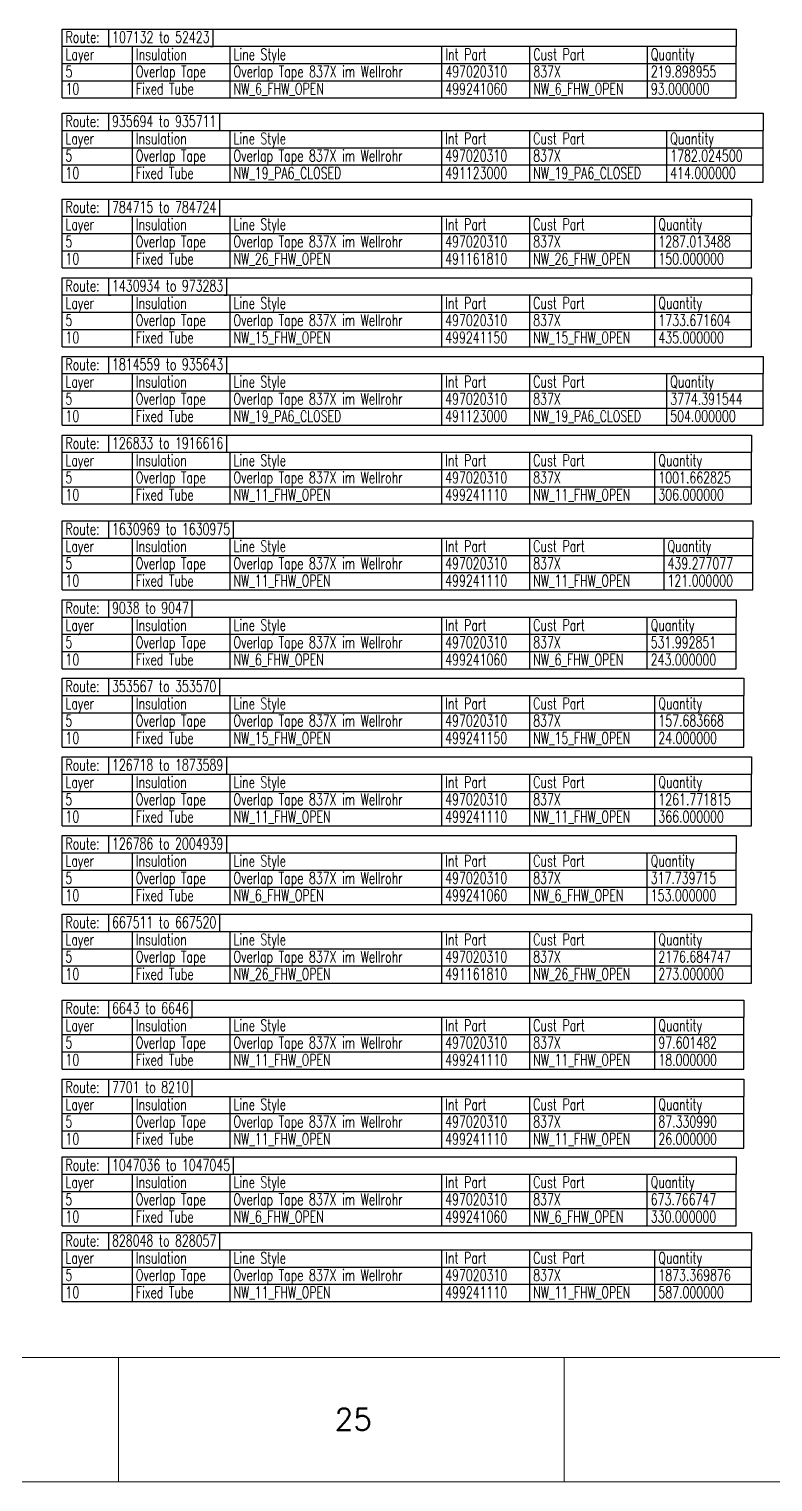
# Model space of a CAD drawing. Header units: millimetres. Extents: x -1 to 4489, y 0 to 1364.
# Drawn here: x 2803 to 2997.3, y -0.1 to 379.2 of the extents above; entities that cross this region are included whole.
import ezdxf

# ---------------------------------------------------------------- set-up
doc = ezdxf.new("R2010")
doc.units = ezdxf.units.MM
doc.layers.add('Drawingheader + Standards', color=7, linetype='Continuous')
doc.styles.add('DEFAULT', font='simplex.shx', dxfattribs={"bigfont": 'bigfont'})
doc.styles.add('HS-TABLE-INSULATION', font='ROMANS.SHX', dxfattribs={"width": 0.7, "height": 3})

# ---------------------------------------------------------------- blocks, each defined once
blk = doc.blocks.new('Rahmen')
at = {"layer": 'Drawingheader + Standards', "color": 0, "linetype": 'Continuous', "lineweight": 0}
for p, q in [((-7353.97, -586.95), (-2930.18, -586.95)), ((-4560, -586.95), (-4560, -619.37)), ((-4443.58, -586.95), (-4443.58, -619.37)), ((-7386.39, -619.37), (-2897.74, -619.43))]:
    blk.add_line(p, q, dxfattribs=at)
at = {"layer": 'Drawingheader + Standards', "color": 0, "linetype": 'Continuous', "lineweight": 0, "style": 'DEFAULT'}
blk.add_text('25', height=5.674, dxfattribs=at).set_placement((-4503.55, -605.93))

msp = doc.modelspace()

# ---------------------------------------------------------------- linework, layer by layer
at = {"color": 7, "linetype": 'Continuous'}
for points in [[(2811.65, 374.74), (2811.65, 379.24)], [(2811.65, 379.24), (2987.74, 379.24)], [(2987.74, 379.24), (2987.74, 374.74)], [(2811.65, 374.74), (2987.74, 374.74)], [(2811.65, 361.24), (2811.65, 374.74)], [(2811.65, 361.24), (2811.65, 374.74)], [(2811.65, 374.74), (2987.74, 374.74)], [(2830.02, 361.24), (2830.02, 374.74)], [(2855.54, 361.24), (2855.54, 374.74)], [(2910.84, 361.24), (2910.84, 374.74)], [(2933.83, 361.24), (2933.83, 374.74)], [(2964.53, 361.24), (2964.53, 374.74)], [(2987.74, 361.24), (2987.74, 374.74)], [(2987.74, 361.24), (2987.74, 374.74)], [(2811.65, 370.24), (2987.74, 370.24)], [(2811.65, 365.74), (2987.74, 365.74)], [(2811.65, 361.24), (2987.74, 361.24)], [(2811.65, 361.24), (2987.74, 361.24)], [(2811.62, 352.77), (2811.62, 357.27)], [(2811.62, 357.27), (2994.8, 357.27)], [(2994.8, 357.27), (2994.8, 352.77)], [(2811.62, 352.77), (2994.8, 352.77)], [(2811.62, 339.27), (2811.62, 352.77)], [(2811.62, 339.27), (2811.62, 352.77)], [(2811.62, 352.77), (2994.8, 352.77)], [(2829.99, 339.27), (2829.99, 352.77)], [(2855.51, 339.27), (2855.51, 352.77)], [(2910.81, 339.27), (2910.81, 352.77)], [(2933.8, 339.27), (2933.8, 352.77)], [(2969.6, 339.27), (2969.6, 352.77)], [(2994.8, 339.27), (2994.8, 352.77)], [(2994.8, 339.27), (2994.8, 352.77)], [(2811.62, 348.27), (2994.8, 348.27)], [(2811.62, 343.77), (2994.8, 343.77)], [(2811.62, 339.27), (2994.8, 339.27)], [(2811.62, 339.27), (2994.8, 339.27)], [(2811.62, 330.36), (2811.62, 334.86)], [(2811.62, 334.86), (2991.7, 334.86)], [(2991.7, 334.86), (2991.7, 330.36)], [(2811.62, 330.36), (2991.7, 330.36)], [(2811.62, 316.86), (2811.62, 330.36)], [(2811.62, 316.86), (2811.62, 330.36)], [(2811.62, 330.36), (2991.7, 330.36)], [(2829.99, 316.86), (2829.99, 330.36)], [(2855.51, 316.86), (2855.51, 330.36)], [(2910.81, 316.86), (2910.81, 330.36)], [(2933.8, 316.86), (2933.8, 330.36)], [(2966.5, 316.86), (2966.5, 330.36)], [(2991.7, 316.86), (2991.7, 330.36)], [(2991.7, 316.86), (2991.7, 330.36)], [(2811.62, 325.86), (2991.7, 325.86)], [(2811.62, 321.36), (2991.7, 321.36)], [(2811.62, 316.86), (2991.7, 316.86)], [(2811.62, 316.86), (2991.7, 316.86)], [(2811.62, 309.82), (2811.62, 314.32)], [(2811.62, 314.32), (2991.7, 314.32)], [(2991.7, 314.32), (2991.7, 309.82)], [(2811.62, 309.82), (2991.7, 309.82)], [(2811.62, 296.32), (2811.62, 309.82)], [(2811.62, 296.32), (2811.62, 309.82)], [(2811.62, 309.82), (2991.7, 309.82)], [(2829.99, 296.32), (2829.99, 309.82)], [(2855.51, 296.32), (2855.51, 309.82)], [(2910.81, 296.32), (2910.81, 309.82)], [(2933.8, 296.32), (2933.8, 309.82)], [(2966.5, 296.32), (2966.5, 309.82)], [(2991.7, 296.32), (2991.7, 309.82)], [(2991.7, 296.32), (2991.7, 309.82)], [(2811.62, 305.32), (2991.7, 305.32)], [(2811.62, 300.82), (2991.7, 300.82)], [(2811.62, 296.32), (2991.7, 296.32)], [(2811.62, 296.32), (2991.7, 296.32)], [(2811.62, 289.29), (2811.62, 293.79)], [(2811.62, 293.79), (2994.8, 293.79)], [(2994.8, 293.79), (2994.8, 289.29)], [(2811.62, 289.29), (2994.8, 289.29)], [(2811.62, 275.79), (2811.62, 289.29)], [(2811.62, 275.79), (2811.62, 289.29)], [(2811.62, 289.29), (2994.8, 289.29)], [(2829.99, 275.79), (2829.99, 289.29)], [(2855.51, 275.79), (2855.51, 289.29)], [(2910.81, 275.79), (2910.81, 289.29)], [(2933.8, 275.79), (2933.8, 289.29)], [(2969.6, 275.79), (2969.6, 289.29)], [(2994.8, 275.79), (2994.8, 289.29)], [(2994.8, 275.79), (2994.8, 289.29)], [(2811.62, 284.79), (2994.8, 284.79)], [(2811.62, 280.29), (2994.8, 280.29)], [(2811.62, 275.79), (2994.8, 275.79)], [(2811.62, 275.79), (2994.8, 275.79)], [(2811.62, 268.75), (2811.62, 273.25)], [(2811.62, 273.25), (2991.7, 273.25)], [(2991.7, 273.25), (2991.7, 268.75)], [(2811.62, 268.75), (2991.7, 268.75)], [(2811.62, 255.25), (2811.62, 268.75)], [(2811.62, 255.25), (2811.62, 268.75)], [(2811.62, 268.75), (2991.7, 268.75)], [(2829.99, 255.25), (2829.99, 268.75)], [(2855.51, 255.25), (2855.51, 268.75)], [(2910.81, 255.25), (2910.81, 268.75)], [(2933.8, 255.25), (2933.8, 268.75)], [(2966.5, 255.25), (2966.5, 268.75)], [(2991.7, 255.25), (2991.7, 268.75)], [(2991.7, 255.25), (2991.7, 268.75)], [(2811.62, 264.25), (2991.7, 264.25)], [(2811.62, 259.75), (2991.7, 259.75)], [(2811.62, 255.25), (2991.7, 255.25)], [(2811.62, 255.25), (2991.7, 255.25)], [(2811.62, 246.34), (2811.62, 250.84)], [(2811.62, 250.84), (2992.11, 250.84)], [(2992.11, 250.84), (2992.11, 246.34)], [(2811.62, 246.34), (2992.11, 246.34)], [(2811.62, 232.84), (2811.62, 246.34)], [(2811.62, 232.84), (2811.62, 246.34)], [(2811.62, 246.34), (2992.11, 246.34)], [(2829.99, 232.84), (2829.99, 246.34)], [(2855.51, 232.84), (2855.51, 246.34)], [(2910.81, 232.84), (2910.81, 246.34)], [(2933.8, 232.84), (2933.8, 246.34)], [(2968.9, 232.84), (2968.9, 246.34)], [(2992.11, 232.84), (2992.11, 246.34)], [(2992.11, 232.84), (2992.11, 246.34)], [(2811.62, 241.84), (2992.11, 241.84)], [(2811.62, 237.34), (2992.11, 237.34)], [(2811.62, 232.84), (2992.11, 232.84)], [(2811.62, 232.84), (2992.11, 232.84)], [(2811.62, 225.73), (2811.62, 230.23)], [(2811.62, 230.23), (2987.71, 230.23)], [(2987.71, 230.23), (2987.71, 225.73)], [(2811.62, 225.73), (2987.71, 225.73)], [(2811.62, 212.23), (2811.62, 225.73)], [(2811.62, 212.23), (2811.62, 225.73)], [(2811.62, 225.73), (2987.71, 225.73)], [(2829.99, 212.23), (2829.99, 225.73)], [(2855.51, 212.23), (2855.51, 225.73)], [(2910.81, 212.23), (2910.81, 225.73)], [(2933.8, 212.23), (2933.8, 225.73)], [(2964.5, 212.23), (2964.5, 225.73)], [(2987.71, 212.23), (2987.71, 225.73)], [(2987.71, 212.23), (2987.71, 225.73)], [(2811.62, 221.23), (2987.71, 221.23)], [(2811.62, 216.73), (2987.71, 216.73)], [(2811.62, 212.23), (2987.71, 212.23)], [(2811.62, 212.23), (2987.71, 212.23)], [(2811.62, 205.27), (2811.62, 209.77)], [(2811.62, 209.77), (2989.71, 209.77)], [(2989.71, 209.77), (2989.71, 205.27)], [(2811.62, 205.27), (2989.71, 205.27)], [(2811.62, 191.77), (2811.62, 205.27)], [(2811.62, 191.77), (2811.62, 205.27)], [(2811.62, 205.27), (2989.71, 205.27)], [(2829.99, 191.77), (2829.99, 205.27)], [(2855.51, 191.77), (2855.51, 205.27)], [(2910.81, 191.77), (2910.81, 205.27)], [(2933.8, 191.77), (2933.8, 205.27)], [(2966.5, 191.77), (2966.5, 205.27)], [(2989.71, 191.77), (2989.71, 205.27)], [(2989.71, 191.77), (2989.71, 205.27)], [(2811.62, 200.77), (2989.71, 200.77)], [(2811.62, 196.27), (2989.71, 196.27)], [(2811.62, 191.77), (2989.71, 191.77)], [(2811.62, 191.77), (2989.71, 191.77)], [(2811.62, 184.73), (2811.62, 189.23)], [(2811.62, 189.23), (2991.7, 189.23)], [(2991.7, 189.23), (2991.7, 184.73)], [(2811.62, 184.73), (2991.7, 184.73)], [(2811.62, 171.23), (2811.62, 184.73)], [(2811.62, 171.23), (2811.62, 184.73)], [(2811.62, 184.73), (2991.7, 184.73)], [(2829.99, 171.23), (2829.99, 184.73)], [(2855.51, 171.23), (2855.51, 184.73)], [(2910.81, 171.23), (2910.81, 184.73)], [(2933.8, 171.23), (2933.8, 184.73)], [(2966.5, 171.23), (2966.5, 184.73)], [(2991.7, 171.23), (2991.7, 184.73)], [(2991.7, 171.23), (2991.7, 184.73)], [(2811.62, 180.23), (2991.7, 180.23)], [(2811.62, 175.73), (2991.7, 175.73)], [(2811.62, 171.23), (2991.7, 171.23)], [(2811.62, 171.23), (2991.7, 171.23)], [(2811.62, 164.19), (2811.62, 168.69)], [(2811.62, 168.69), (2987.71, 168.69)], [(2987.71, 168.69), (2987.71, 164.19)], [(2811.62, 164.19), (2987.71, 164.19)], [(2811.62, 150.69), (2811.62, 164.19)], [(2811.62, 150.69), (2811.62, 164.19)], [(2811.62, 164.19), (2987.71, 164.19)], [(2829.99, 150.69), (2829.99, 164.19)], [(2855.51, 150.69), (2855.51, 164.19)], [(2910.81, 150.69), (2910.81, 164.19)], [(2933.8, 150.69), (2933.8, 164.19)], [(2964.5, 150.69), (2964.5, 164.19)], [(2987.71, 150.69), (2987.71, 164.19)], [(2987.71, 150.69), (2987.71, 164.19)], [(2811.62, 159.69), (2987.71, 159.69)], [(2811.62, 155.19), (2987.71, 155.19)], [(2811.62, 150.69), (2987.71, 150.69)], [(2811.62, 150.69), (2987.71, 150.69)], [(2811.62, 143.65), (2811.62, 148.15)], [(2811.62, 148.15), (2991.7, 148.15)], [(2991.7, 148.15), (2991.7, 143.65)], [(2811.62, 143.65), (2991.7, 143.65)], [(2811.62, 130.15), (2811.62, 143.65)], [(2811.62, 130.15), (2811.62, 143.65)], [(2811.62, 143.65), (2991.7, 143.65)], [(2829.99, 130.15), (2829.99, 143.65)], [(2855.51, 130.15), (2855.51, 143.65)], [(2910.81, 130.15), (2910.81, 143.65)], [(2933.8, 130.15), (2933.8, 143.65)], [(2966.5, 130.15), (2966.5, 143.65)], [(2991.7, 130.15), (2991.7, 143.65)], [(2991.7, 130.15), (2991.7, 143.65)], [(2811.62, 139.15), (2991.7, 139.15)], [(2811.62, 134.65), (2991.7, 134.65)], [(2811.62, 130.15), (2991.7, 130.15)], [(2811.62, 130.15), (2991.7, 130.15)], [(2811.62, 121.24), (2811.62, 125.74)], [(2811.62, 125.74), (2989.71, 125.74)], [(2989.71, 125.74), (2989.71, 121.24)], [(2811.62, 121.24), (2989.71, 121.24)], [(2811.62, 107.74), (2811.62, 121.24)], [(2811.62, 107.74), (2811.62, 121.24)], [(2811.62, 121.24), (2989.71, 121.24)], [(2829.99, 107.74), (2829.99, 121.24)], [(2855.51, 107.74), (2855.51, 121.24)], [(2910.81, 107.74), (2910.81, 121.24)], [(2933.8, 107.74), (2933.8, 121.24)], [(2966.5, 107.74), (2966.5, 121.24)], [(2989.71, 107.74), (2989.71, 121.24)], [(2989.71, 107.74), (2989.71, 121.24)], [(2811.62, 116.74), (2989.71, 116.74)], [(2811.62, 112.24), (2989.71, 112.24)], [(2811.62, 107.74), (2989.71, 107.74)], [(2811.62, 107.74), (2989.71, 107.74)], [(2811.62, 100.6), (2811.62, 105.1)], [(2811.62, 105.1), (2989.71, 105.1)], [(2989.71, 105.1), (2989.71, 100.6)], [(2811.62, 100.6), (2989.71, 100.6)], [(2811.62, 87.1), (2811.62, 100.6)], [(2811.62, 87.1), (2811.62, 100.6)], [(2811.62, 100.6), (2989.71, 100.6)], [(2829.99, 87.1), (2829.99, 100.6)], [(2855.51, 87.1), (2855.51, 100.6)], [(2910.81, 87.1), (2910.81, 100.6)], [(2933.8, 87.1), (2933.8, 100.6)], [(2966.5, 87.1), (2966.5, 100.6)], [(2989.71, 87.1), (2989.71, 100.6)], [(2989.71, 87.1), (2989.71, 100.6)], [(2811.62, 96.1), (2989.71, 96.1)], [(2811.62, 91.6), (2989.71, 91.6)], [(2811.62, 87.1), (2989.71, 87.1)], [(2811.62, 87.1), (2989.71, 87.1)], [(2811.62, 80.3), (2811.62, 84.8)], [(2811.62, 84.8), (2987.71, 84.8)], [(2987.71, 84.8), (2987.71, 80.3)], [(2811.62, 80.3), (2987.71, 80.3)], [(2811.62, 66.8), (2811.62, 80.3)], [(2811.62, 66.8), (2811.62, 80.3)], [(2811.62, 80.3), (2987.71, 80.3)], [(2829.99, 66.8), (2829.99, 80.3)], [(2855.51, 66.8), (2855.51, 80.3)], [(2910.81, 66.8), (2910.81, 80.3)], [(2933.8, 66.8), (2933.8, 80.3)], [(2964.5, 66.8), (2964.5, 80.3)], [(2987.71, 66.8), (2987.71, 80.3)], [(2987.71, 66.8), (2987.71, 80.3)], [(2811.62, 75.8), (2987.71, 75.8)], [(2811.62, 71.3), (2987.71, 71.3)], [(2811.62, 66.8), (2987.71, 66.8)], [(2811.62, 66.8), (2987.71, 66.8)], [(2811.62, 60.53), (2811.62, 65.03)], [(2811.62, 65.03), (2991.7, 65.03)], [(2991.7, 65.03), (2991.7, 60.53)], [(2811.62, 60.53), (2991.7, 60.53)], [(2811.62, 47.03), (2811.62, 60.53)], [(2811.62, 47.03), (2811.62, 60.53)], [(2811.62, 60.53), (2991.7, 60.53)], [(2829.99, 47.03), (2829.99, 60.53)], [(2855.51, 47.03), (2855.51, 60.53)], [(2910.81, 47.03), (2910.81, 60.53)], [(2933.8, 47.03), (2933.8, 60.53)], [(2966.5, 47.03), (2966.5, 60.53)], [(2991.7, 47.03), (2991.7, 60.53)], [(2991.7, 47.03), (2991.7, 60.53)], [(2811.62, 56.03), (2991.7, 56.03)], [(2811.62, 51.53), (2991.7, 51.53)], [(2811.62, 47.03), (2991.7, 47.03)], [(2811.62, 47.03), (2991.7, 47.03)]]:
    msp.add_lwpolyline(points, dxfattribs=at)

# ---------------------------------------------------------------- block references
msp.add_blockref('Rahmen', (7386.39, 619.37))

# ---------------------------------------------------------------- texts
at = {"color": 7, "linetype": 'Continuous', "style": 'HS-TABLE-INSULATION', "width": 0.7}
for p in [(2812.55, 375.64), (2812.52, 353.67), (2812.52, 331.26), (2812.52, 310.72), (2812.52, 290.19), (2812.52, 269.65), (2812.52, 247.24), (2812.52, 226.63), (2812.52, 206.17), (2812.52, 185.63), (2812.52, 165.09), (2812.52, 144.55), (2812.52, 122.14), (2812.52, 101.5), (2812.52, 81.2), (2812.52, 61.43)]:
    msp.add_text('Route:', height=3, dxfattribs=at).set_placement(p)
at = {"color": 92, "linetype": 'Continuous', "style": 'HS-TABLE-INSULATION', "width": 0.7}
for s, p in [('[107132 to 52423]', (2823.44, 375.64)), ('5 ', (2812.55, 366.64)), ('Overlap Tape ', (2830.92, 366.64)), ('Overlap Tape 837X im Wellrohr ', (2856.44, 366.64)), ('497020310 ', (2911.74, 366.64)), ('837X ', (2934.73, 366.64)), ('219.898955 ', (2965.43, 366.64)), ('10 ', (2812.55, 362.14)), ('Fixed Tube ', (2830.92, 362.14)), ('NW_6_FHW_OPEN ', (2856.44, 362.14)), ('499241060 ', (2911.74, 362.14)), ('NW_6_FHW_OPEN ', (2934.73, 362.14)), ('93.000000 ', (2965.43, 362.14)), ('[935694 to 935711]', (2823.41, 353.67)), ('5 ', (2812.52, 344.67)), ('Overlap Tape ', (2830.89, 344.67)), ('Overlap Tape 837X im Wellrohr ', (2856.41, 344.67)), ('497020310 ', (2911.71, 344.67)), ('837X ', (2934.7, 344.67)), ('1782.024500 ', (2970.5, 344.67)), ('10 ', (2812.52, 340.17)), ('Fixed Tube ', (2830.89, 340.17)), ('NW_19_PA6_CLOSED ', (2856.41, 340.17)), ('491123000 ', (2911.71, 340.17)), ('NW_19_PA6_CLOSED ', (2934.7, 340.17)), ('414.000000 ', (2970.5, 340.17)), ('[784715 to 784724]', (2823.41, 331.26)), ('5 ', (2812.52, 322.26)), ('Overlap Tape ', (2830.89, 322.26)), ('Overlap Tape 837X im Wellrohr ', (2856.41, 322.26)), ('497020310 ', (2911.71, 322.26)), ('837X ', (2934.7, 322.26)), ('1287.013488 ', (2967.4, 322.26)), ('10 ', (2812.52, 317.76)), ('Fixed Tube ', (2830.89, 317.76)), ('NW_26_FHW_OPEN ', (2856.41, 317.76)), ('491161810 ', (2911.71, 317.76)), ('NW_26_FHW_OPEN ', (2934.7, 317.76)), ('150.000000 ', (2967.4, 317.76)), ('[1430934 to 973283]', (2823.41, 310.72)), ('5 ', (2812.52, 301.72)), ('Overlap Tape ', (2830.89, 301.72)), ('Overlap Tape 837X im Wellrohr ', (2856.41, 301.72)), ('497020310 ', (2911.71, 301.72)), ('837X ', (2934.7, 301.72)), ('1733.671604 ', (2967.4, 301.72)), ('10 ', (2812.52, 297.22)), ('Fixed Tube ', (2830.89, 297.22)), ('NW_15_FHW_OPEN ', (2856.41, 297.22)), ('499241150 ', (2911.71, 297.22)), ('NW_15_FHW_OPEN ', (2934.7, 297.22)), ('435.000000 ', (2967.4, 297.22)), ('[1814559 to 935643]', (2823.41, 290.19)), ('5 ', (2812.52, 281.19)), ('Overlap Tape ', (2830.89, 281.19)), ('Overlap Tape 837X im Wellrohr ', (2856.41, 281.19)), ('497020310 ', (2911.71, 281.19)), ('837X ', (2934.7, 281.19)), ('3774.391544 ', (2970.5, 281.19)), ('10 ', (2812.52, 276.69)), ('Fixed Tube ', (2830.89, 276.69)), ('NW_19_PA6_CLOSED ', (2856.41, 276.69)), ('491123000 ', (2911.71, 276.69)), ('NW_19_PA6_CLOSED ', (2934.7, 276.69)), ('504.000000 ', (2970.5, 276.69)), ('[126833 to 1916616]', (2823.41, 269.65)), ('5 ', (2812.52, 260.65)), ('Overlap Tape ', (2830.89, 260.65)), ('Overlap Tape 837X im Wellrohr ', (2856.41, 260.65)), ('497020310 ', (2911.71, 260.65)), ('837X ', (2934.7, 260.65)), ('1001.662825 ', (2967.4, 260.65)), ('10 ', (2812.52, 256.15)), ('Fixed Tube ', (2830.89, 256.15)), ('NW_11_FHW_OPEN ', (2856.41, 256.15)), ('499241110 ', (2911.71, 256.15)), ('NW_11_FHW_OPEN ', (2934.7, 256.15)), ('306.000000 ', (2967.4, 256.15)), ('[1630969 to 1630975]', (2823.41, 247.24)), ('5 ', (2812.52, 238.24)), ('Overlap Tape ', (2830.89, 238.24)), ('Overlap Tape 837X im Wellrohr ', (2856.41, 238.24)), ('497020310 ', (2911.71, 238.24)), ('837X ', (2934.7, 238.24)), ('439.277077 ', (2969.8, 238.24)), ('10 ', (2812.52, 233.74)), ('Fixed Tube ', (2830.89, 233.74)), ('NW_11_FHW_OPEN ', (2856.41, 233.74)), ('499241110 ', (2911.71, 233.74)), ('NW_11_FHW_OPEN ', (2934.7, 233.74)), ('121.000000 ', (2969.8, 233.74)), ('[9038 to 9047]', (2823.41, 226.63)), ('5 ', (2812.52, 217.63)), ('Overlap Tape ', (2830.89, 217.63)), ('Overlap Tape 837X im Wellrohr ', (2856.41, 217.63)), ('497020310 ', (2911.71, 217.63)), ('837X ', (2934.7, 217.63)), ('531.992851 ', (2965.4, 217.63)), ('Fixed Tube ', (2830.89, 213.13)), ('10 ', (2812.52, 213.13)), ('NW_6_FHW_OPEN ', (2856.41, 213.13)), ('499241060 ', (2911.71, 213.13)), ('NW_6_FHW_OPEN ', (2934.7, 213.13)), ('243.000000 ', (2965.4, 213.13)), ('[353567 to 353570]', (2823.41, 206.17)), ('5 ', (2812.52, 197.17)), ('Overlap Tape ', (2830.89, 197.17)), ('Overlap Tape 837X im Wellrohr ', (2856.41, 197.17)), ('497020310 ', (2911.71, 197.17)), ('837X ', (2934.7, 197.17)), ('157.683668 ', (2967.4, 197.17)), ('10 ', (2812.52, 192.67)), ('Fixed Tube ', (2830.89, 192.67)), ('NW_15_FHW_OPEN ', (2856.41, 192.67)), ('499241150 ', (2911.71, 192.67)), ('NW_15_FHW_OPEN ', (2934.7, 192.67)), ('24.000000 ', (2967.4, 192.67)), ('[126718 to 1873589]', (2823.41, 185.63)), ('5 ', (2812.52, 176.63)), ('Overlap Tape ', (2830.89, 176.63)), ('Overlap Tape 837X im Wellrohr ', (2856.41, 176.63)), ('497020310 ', (2911.71, 176.63)), ('837X ', (2934.7, 176.63)), ('1261.771815 ', (2967.4, 176.63)), ('10 ', (2812.52, 172.13)), ('Fixed Tube ', (2830.89, 172.13)), ('NW_11_FHW_OPEN ', (2856.41, 172.13)), ('499241110 ', (2911.71, 172.13)), ('NW_11_FHW_OPEN ', (2934.7, 172.13)), ('366.000000 ', (2967.4, 172.13)), ('[126786 to 2004939]', (2823.41, 165.09)), ('5 ', (2812.52, 156.09)), ('Overlap Tape ', (2830.89, 156.09)), ('Overlap Tape 837X im Wellrohr ', (2856.41, 156.09)), ('497020310 ', (2911.71, 156.09)), ('837X ', (2934.7, 156.09)), ('317.739715 ', (2965.4, 156.09)), ('10 ', (2812.52, 151.59)), ('Fixed Tube ', (2830.89, 151.59)), ('NW_6_FHW_OPEN ', (2856.41, 151.59)), ('499241060 ', (2911.71, 151.59)), ('NW_6_FHW_OPEN ', (2934.7, 151.59)), ('153.000000 ', (2965.4, 151.59)), ('[667511 to 667520]', (2823.41, 144.55)), ('5 ', (2812.52, 135.55)), ('Overlap Tape ', (2830.89, 135.55)), ('Overlap Tape 837X im Wellrohr ', (2856.41, 135.55)), ('497020310 ', (2911.71, 135.55)), ('837X ', (2934.7, 135.55)), ('2176.684747 ', (2967.4, 135.55)), ('10 ', (2812.52, 131.05)), ('Fixed Tube ', (2830.89, 131.05)), ('NW_26_FHW_OPEN ', (2856.41, 131.05)), ('491161810 ', (2911.71, 131.05)), ('NW_26_FHW_OPEN ', (2934.7, 131.05)), ('273.000000 ', (2967.4, 131.05)), ('[6643 to 6646]', (2823.41, 122.14)), ('5 ', (2812.52, 113.14)), ('Overlap Tape ', (2830.89, 113.14)), ('Overlap Tape 837X im Wellrohr ', (2856.41, 113.14)), ('497020310 ', (2911.71, 113.14)), ('837X ', (2934.7, 113.14)), ('97.601482 ', (2967.4, 113.14)), ('10 ', (2812.52, 108.64)), ('Fixed Tube ', (2830.89, 108.64)), ('NW_11_FHW_OPEN ', (2856.41, 108.64)), ('499241110 ', (2911.71, 108.64)), ('NW_11_FHW_OPEN ', (2934.7, 108.64)), ('18.000000 ', (2967.4, 108.64)), ('[7701 to 8210]', (2823.41, 101.5)), ('5 ', (2812.52, 92.5)), ('Overlap Tape ', (2830.89, 92.5)), ('Overlap Tape 837X im Wellrohr ', (2856.41, 92.5)), ('497020310 ', (2911.71, 92.5)), ('837X ', (2934.7, 92.5)), ('87.330990 ', (2967.4, 92.5)), ('Fixed Tube ', (2830.89, 88)), ('10 ', (2812.52, 88)), ('NW_11_FHW_OPEN ', (2856.41, 88)), ('499241110 ', (2911.71, 88)), ('NW_11_FHW_OPEN ', (2934.7, 88)), ('26.000000 ', (2967.4, 88)), ('[1047036 to 1047045]', (2823.41, 81.2)), ('5 ', (2812.52, 72.2)), ('Overlap Tape ', (2830.89, 72.2)), ('Overlap Tape 837X im Wellrohr ', (2856.41, 72.2)), ('497020310 ', (2911.71, 72.2)), ('837X ', (2934.7, 72.2)), ('673.766747 ', (2965.4, 72.2)), ('10 ', (2812.52, 67.7)), ('Fixed Tube ', (2830.89, 67.7)), ('NW_6_FHW_OPEN ', (2856.41, 67.7)), ('499241060 ', (2911.71, 67.7)), ('NW_6_FHW_OPEN ', (2934.7, 67.7)), ('330.000000 ', (2965.4, 67.7)), ('[828048 to 828057]', (2823.41, 61.43)), ('5 ', (2812.52, 52.43)), ('Overlap Tape ', (2830.89, 52.43)), ('Overlap Tape 837X im Wellrohr ', (2856.41, 52.43)), ('497020310 ', (2911.71, 52.43)), ('837X ', (2934.7, 52.43)), ('1873.369876 ', (2967.4, 52.43)), ('10 ', (2812.52, 47.93)), ('Fixed Tube ', (2830.89, 47.93)), ('NW_11_FHW_OPEN ', (2856.41, 47.93)), ('499241110 ', (2911.71, 47.93)), ('NW_11_FHW_OPEN ', (2934.7, 47.93)), ('587.000000 ', (2967.4, 47.93))]:
    msp.add_text(s, height=3, dxfattribs=at).set_placement(p)
at = {"color": 1, "linetype": 'Continuous', "style": 'HS-TABLE-INSULATION', "width": 0.7}
for s, p in [('Layer', (2812.55, 371.14)), ('Insulation', (2830.92, 371.14)), ('Line Style', (2856.44, 371.14)), ('Int Part', (2911.74, 371.14)), ('Cust Part', (2934.73, 371.14)), ('Quantity', (2965.43, 371.14)), ('Layer', (2812.52, 349.17)), ('Insulation', (2830.89, 349.17)), ('Line Style', (2856.41, 349.17)), ('Int Part', (2911.71, 349.17)), ('Cust Part', (2934.7, 349.17)), ('Quantity', (2970.5, 349.17)), ('Layer', (2812.52, 326.76)), ('Insulation', (2830.89, 326.76)), ('Line Style', (2856.41, 326.76)), ('Int Part', (2911.71, 326.76)), ('Cust Part', (2934.7, 326.76)), ('Quantity', (2967.4, 326.76)), ('Layer', (2812.52, 306.22)), ('Insulation', (2830.89, 306.22)), ('Line Style', (2856.41, 306.22)), ('Int Part', (2911.71, 306.22)), ('Cust Part', (2934.7, 306.22)), ('Quantity', (2967.4, 306.22)), ('Layer', (2812.52, 285.69)), ('Insulation', (2830.89, 285.69)), ('Line Style', (2856.41, 285.69)), ('Int Part', (2911.71, 285.69)), ('Cust Part', (2934.7, 285.69)), ('Quantity', (2970.5, 285.69)), ('Layer', (2812.52, 265.15)), ('Insulation', (2830.89, 265.15)), ('Line Style', (2856.41, 265.15)), ('Int Part', (2911.71, 265.15)), ('Cust Part', (2934.7, 265.15)), ('Quantity', (2967.4, 265.15)), ('Layer', (2812.52, 242.74)), ('Insulation', (2830.89, 242.74)), ('Line Style', (2856.41, 242.74)), ('Int Part', (2911.71, 242.74)), ('Cust Part', (2934.7, 242.74)), ('Quantity', (2969.8, 242.74)), ('Layer', (2812.52, 222.13)), ('Insulation', (2830.89, 222.13)), ('Line Style', (2856.41, 222.13)), ('Int Part', (2911.71, 222.13)), ('Cust Part', (2934.7, 222.13)), ('Quantity', (2965.4, 222.13)), ('Layer', (2812.52, 201.67)), ('Insulation', (2830.89, 201.67)), ('Line Style', (2856.41, 201.67)), ('Int Part', (2911.71, 201.67)), ('Cust Part', (2934.7, 201.67)), ('Quantity', (2967.4, 201.67)), ('Layer', (2812.52, 181.13)), ('Insulation', (2830.89, 181.13)), ('Line Style', (2856.41, 181.13)), ('Int Part', (2911.71, 181.13)), ('Cust Part', (2934.7, 181.13)), ('Quantity', (2967.4, 181.13)), ('Layer', (2812.52, 160.59)), ('Insulation', (2830.89, 160.59)), ('Line Style', (2856.41, 160.59)), ('Int Part', (2911.71, 160.59)), ('Cust Part', (2934.7, 160.59)), ('Quantity', (2965.4, 160.59)), ('Layer', (2812.52, 140.05)), ('Insulation', (2830.89, 140.05)), ('Line Style', (2856.41, 140.05)), ('Int Part', (2911.71, 140.05)), ('Cust Part', (2934.7, 140.05)), ('Quantity', (2967.4, 140.05)), ('Layer', (2812.52, 117.64)), ('Insulation', (2830.89, 117.64)), ('Line Style', (2856.41, 117.64)), ('Int Part', (2911.71, 117.64)), ('Cust Part', (2934.7, 117.64)), ('Quantity', (2967.4, 117.64)), ('Layer', (2812.52, 97)), ('Insulation', (2830.89, 97)), ('Line Style', (2856.41, 97)), ('Int Part', (2911.71, 97)), ('Cust Part', (2934.7, 97)), ('Quantity', (2967.4, 97)), ('Layer', (2812.52, 76.7)), ('Insulation', (2830.89, 76.7)), ('Line Style', (2856.41, 76.7)), ('Int Part', (2911.71, 76.7)), ('Cust Part', (2934.7, 76.7)), ('Quantity', (2965.4, 76.7)), ('Layer', (2812.52, 56.93)), ('Insulation', (2830.89, 56.93)), ('Line Style', (2856.41, 56.93)), ('Int Part', (2911.71, 56.93)), ('Cust Part', (2934.7, 56.93)), ('Quantity', (2967.4, 56.93))]:
    msp.add_text(s, height=3, dxfattribs=at).set_placement(p)

doc.saveas('drawing.dxf')
